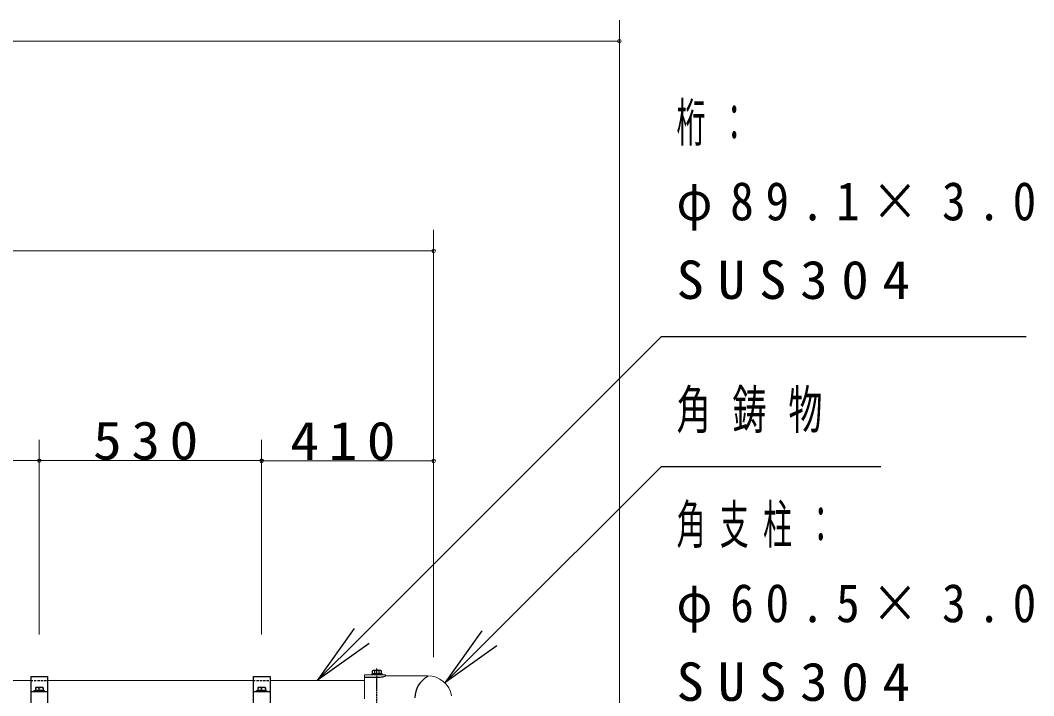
# Model space of a CAD drawing. Units: millimetres at full size. Extents: x -35408 to 0, y -49934 to 13350.
# Drawn here: x -16020 to -13605, y 5408 to 7019 of the extents above; entities that cross this region are included whole.
import ezdxf

# ---------------------------------------------------------------- set-up
doc = ezdxf.new("R2010")
doc.units = ezdxf.units.MM
doc.linetypes.add('USER2', pattern=[6, 3, -1, 1, -1])
doc.linetypes.add('USER4', pattern=[8, 5, -3])
doc.layers.add('線', color=2, linetype='Continuous', lineweight=25)
doc.layers.add('補助', color=2, linetype='Continuous', lineweight=25)
doc.styles.add('ＭＳ ゴシック', font='')
doc.styles.get('ＭＳ ゴシック').set_extended_font_data('MS Gothic')

# ---------------------------------------------------------------- blocks, each defined once
blk = doc.blocks.new('dimension_origin')
at = {"color": 0, "linetype": 'Continuous', "lineweight": -2}
blk.add_circle((0, 0), 1.25, dxfattribs=at)

msp = doc.modelspace()

# ---------------------------------------------------------------- linework, layer by layer
at = {"layer": '線'}
for p, q in [((-15158, 5460.8), (-15182, 5460.8)), ((-15182, 5460.8), (-15182, 5458.3)), ((-15180.97, 5467.663), (-15179, 5468.8)), ((-15180.97, 5460.8), (-15180.97, 5467.663)), ((-15159.03, 5460.8), (-15180.97, 5460.8)), ((-15161, 5468.8), (-15179, 5468.8)), ((-15175.485, 5460.8), (-15175.485, 5467.663)), ((-15164.515, 5460.8), (-15164.515, 5467.663)), ((-15159.03, 5467.663), (-15161, 5468.8)), ((-15159.03, 5460.8), (-15159.03, 5467.663)), ((-15158, 5458.3), (-15158, 5460.8)), ((-15995, 5454.55), (-15955, 5454.55)), ((-15995, 5454.55), (-15995, 5277.45)), ((-15955, 5454.55), (-15955, 5277.45)), ((-15465, 5454.55), (-15425, 5454.55)), ((-15465, 5454.55), (-15465, 5277.45)), ((-15425, 5454.55), (-15425, 5277.45)), ((-15200, 5452.509), (-15170, 5452.509)), ((-15158, 5458.3), (-15182, 5458.3)), ((-15995, 5418.05), (-15955, 5418.05)), ((-15987, 5420.55), (-15963, 5420.55)), ((-15987, 5418.05), (-15987, 5420.55)), ((-15987, 5418.05), (-15963, 5418.05)), ((-15984, 5427.55), (-15983.5, 5428.05)), ((-15984, 5427.55), (-15984, 5420.55)), ((-15966, 5420.55), (-15984, 5420.55)), ((-15966.5, 5428.05), (-15983.5, 5428.05)), ((-15975, 5420.55), (-15975, 5426.913)), ((-15966, 5427.55), (-15966.5, 5428.05)), ((-15966, 5427.55), (-15966, 5420.55)), ((-15963, 5420.55), (-15963, 5418.05)), ((-15465, 5418.05), (-15425, 5418.05)), ((-15457, 5420.55), (-15433, 5420.55)), ((-15457, 5418.05), (-15457, 5420.55)), ((-15457, 5418.05), (-15433, 5418.05)), ((-15454, 5427.55), (-15453.5, 5428.05)), ((-15454, 5427.55), (-15454, 5420.55)), ((-15436, 5420.55), (-15454, 5420.55)), ((-15436.5, 5428.05), (-15453.5, 5428.05)), ((-15445, 5420.55), (-15445, 5426.913)), ((-15436, 5427.55), (-15436.5, 5428.05)), ((-15436, 5427.55), (-15436, 5420.55)), ((-15433, 5420.55), (-15433, 5418.05))]:
    msp.add_line(p, q, dxfattribs=at)
at = {"layer": '線', "color": 20, "linetype": 'USER2'}
msp.add_line((-15170, 5325), (-15170, 5475), dxfattribs=at)
at = {"layer": '線', "color": 7, "lineweight": 13}
for p, q in [((-16555, 5444.55), (-15995, 5444.55)), ((-15955, 5444.55), (-15465, 5444.55)), ((-15425, 5444.55), (-15200, 5444.55)), ((-15200, 5401.05), (-15200, 5458.3)), ((-15150, 5458.3), (-15200, 5458.3)), ((-15150, 5456.05), (-15150, 5458.3)), ((-15150, 5456.05), (-15049.05, 5456.05))]:
    msp.add_line(p, q, dxfattribs=at)
at = {"layer": '線', "color": 4, "linetype": 'USER4'}
for p, q in [((-15995, 5444.55), (-15955, 5444.55)), ((-15465, 5444.55), (-15425, 5444.55))]:
    msp.add_line(p, q, dxfattribs=at)
at = {"layer": '線'}
for centre, radius, start, end in [((-15178.227, 5462.913), 5.485, 60.00001, 119.99999), ((-15170, 5455.004), 13.796, 66.57346, 113.42654), ((-15161.773, 5462.913), 5.485, 60.00001, 119.99999), ((-15021.968, 5403.075), 57.75, 118.03284, 180.02513), ((-15979.5, 5415.441), 12.323, 68.58229, 111.41755), ((-15970.5, 5415.441), 12.323, 68.58243, 111.41757), ((-15449.5, 5415.441), 12.323, 68.58229, 111.41755), ((-15440.5, 5415.441), 12.323, 68.58243, 111.41757)]:
    msp.add_arc(centre, radius, start, end, dxfattribs=at)
at = {"layer": '線', "color": 7, "lineweight": 13}
msp.add_arc((-15049.05, 5398.3), 57.75, 10, 90, dxfattribs=at)
at = {"layer": '線'}
msp.add_ellipse((-15170, 5456.05), major_axis=(20, 0), ratio=0.177056, start_param=4.71238898, end_param=6.28318531, dxfattribs=at)
at = {"layer": '補助', "lineweight": 13}
for p, q in [((-14592.286, 3000), (-14592.286, 7018.8)), ((-17957.714, 6968.8), (-14592.286, 6968.8)), ((-15035, 5500), (-15035, 6518.8)), ((-17515, 6468.8), (-15035, 6468.8)), ((-15975, 5554.55), (-15975, 6018.8)), ((-15975, 5554.55), (-15975, 6018.8)), ((-15445, 5554.55), (-15445, 6018.8)), ((-15445, 5554.55), (-15445, 6018.14)), ((-15035, 5500), (-15035, 6018.14)), ((-16575, 5968.8), (-15975, 5968.8)), ((-15975, 5968.8), (-15445, 5968.8)), ((-15445, 5968.14), (-15035, 5968.14))]:
    msp.add_line(p, q, dxfattribs=at)
at = {"layer": '補助'}
for p, q in [((-15206.434, 5550.616), (-14492.286, 6264.764)), ((-14492.286, 6264.764), (-14442.286, 6264.764)), ((-14442.286, 6264.764), (-13622.513, 6264.764)), ((-14902.149, 5545.201), (-14492.286, 5955.065)), ((-14492.286, 5955.065), (-14442.286, 5955.065)), ((-14442.286, 5955.065), (-13969.388, 5955.065)), ((-15224.112, 5568.294), (-15312.5, 5444.55)), ((-14919.827, 5562.879), (-15008.215, 5439.135)), ((-15312.5, 5444.55), (-15206.434, 5550.616)), ((-15188.756, 5532.938), (-15312.5, 5444.55)), ((-15008.215, 5439.135), (-14902.149, 5545.201)), ((-14884.471, 5527.524), (-15008.215, 5439.135))]:
    msp.add_line(p, q, dxfattribs=at)

# ---------------------------------------------------------------- block references
at = {"layer": '補助', "lineweight": 13, "xscale": 3.33, "yscale": 3.33, "rotation": 180}
for p in [(-14592.286, 6968.8), (-15035, 6468.8), (-15975, 5968.8), (-15445, 5968.8), (-15035, 5968.14)]:
    msp.add_blockref('dimension_origin', p, dxfattribs=at)
at = {"layer": '補助', "lineweight": 13, "xscale": 3.33, "yscale": 3.33}
for p in [(-15975, 5968.8), (-15445, 5968.14)]:
    msp.add_blockref('dimension_origin', p, dxfattribs=at)

# ---------------------------------------------------------------- texts
at = {"layer": '補助', "char_height": 91.64, "style": 'ＭＳ ゴシック'}
for s, insert, attachment_point in [('\\T1.5;\\W0.55;桁：', (-14456.036, 6821.014), 1), ('\\T1.5;\\W0.9;φ89.1×3.0', (-14456.036, 6633.514), 1), ('\\T1.5;\\W1.05;SUS304', (-14456.036, 6446.014), 1), ('\\T1.64;\\W0.65;角鋳物', (-14456.036, 6136.315), 1), ('\\T1.33;\\W1.1;530', (-15710, 5969.8), 8), ('\\T1.33;\\W1.1;410', (-15240, 5969.14), 8), ('\\T1.5;\\W0.55;角支柱：', (-14456.036, 5862.739), 1), ('\\T1.5;\\W0.9;φ60.5×3.0', (-14456.036, 5675.239), 1), ('\\T1.5;\\W1.05;SUS304', (-14456.036, 5487.739), 1)]:
    msp.add_mtext(s, dxfattribs=dict(at, insert=insert, attachment_point=attachment_point))

doc.saveas('drawing.dxf')
